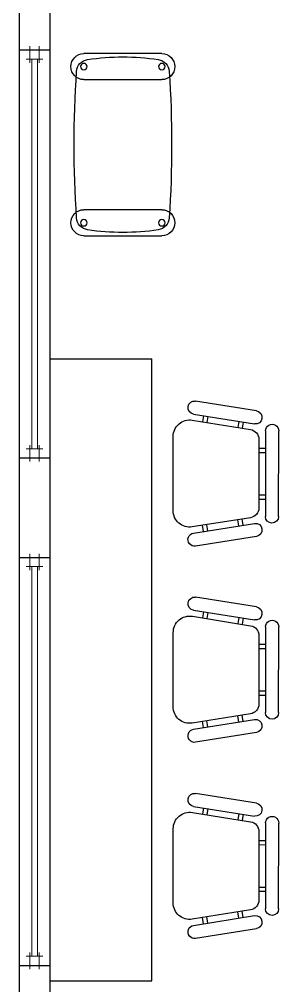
# Model space of a CAD drawing. Header units: inches. Extents: x 32 to 51.7, y 18.3 to 41.9.
# Drawn here: x 31.973 to 33.245, y 25.666 to 30.401 of the extents above; entities that cross this region are included whole.
import ezdxf

# ---------------------------------------------------------------- set-up
doc = ezdxf.new("R2010")
doc.units = ezdxf.units.IN
doc.header["$MEASUREMENT"] = 0
doc.layers.add('10', color=253, linetype='Continuous')
doc.layers.add('8', color=5, linetype='Continuous')
doc.layers.add('6', color=251, linetype='Continuous', lineweight=0)
doc.layers.add('WALL 1 100', color=250, linetype='Continuous', lineweight=30)

# ---------------------------------------------------------------- blocks, each defined once
blk = doc.blocks.new('A$C2E2A75CA')
at = {"layer": '10'}
for points in [[(0.1, 1.4), (0.7, 1.4)], [(0.7, 1.2), (0.1, 1.2)], [(0.1, 0.2), (0.7, 0.2)], [(0.7, 0), (0.1, 0)]]:
    blk.add_lwpolyline(points, dxfattribs=at)
for centre in [(0.1, 1.3), (0.7, 1.3), (0.1, 0.1), (0.7, 0.1)]:
    blk.add_circle(centre, 0.025, dxfattribs=at)
for centre, radius, start, end in [((0.1, 1.3), 0.1, 90, 270), ((0.1434, 1.2557), 0.1, 98.61859, 176.21274), ((0.4, -0.4375), 1.8125, 81.38141, 98.61859), ((0.6566, 1.2557), 0.1, 3.78726, 81.38141), ((0.7, 1.3), 0.1, 270, 90), ((8.5375, 0.7), 8.5125, 176.21274, 183.78726), ((-7.7375, 0.7), 8.5125, 356.21274, 3.78726), ((0.1, 0.1), 0.1, 90, 270), ((0.7, 0.1), 0.1, 270, 90), ((0.1434, 0.1443), 0.1, 183.78726, 261.38141), ((0.6566, 0.1443), 0.1, 278.61859, 356.21274), ((0.4, 1.8375), 1.8125, 261.38141, 278.61859)]:
    blk.add_arc(centre, radius, start, end, dxfattribs=at)
blk = doc.blocks.new('MOF6')
at = {"color": 0, "linetype": 'ByBlock'}
for p, q in [((-0.2031, -0.0002), (0.2031, 0.0002)), ((0.2032, -0.0623), (-0.2031, -0.0627)), ((-0.1203, -0.0939), (-0.1204, -0.0626)), ((-0.1003, -0.0939), (-0.1004, -0.0626)), ((0.1005, -0.0936), (0.1007, -0.0632)), ((0.1205, -0.0936), (0.1207, -0.0633)), ((-0.2974, -0.1048), (-0.3435, -0.3938)), ((-0.2818, -0.4036), (-0.2357, -0.1147)), ((-0.2086, -0.1334), (-0.2526, -0.4098)), ((0.1625, -0.0936), (-0.1623, -0.0939)), ((0.2534, -0.4093), (0.2089, -0.133)), ((0.2819, -0.4036), (0.2359, -0.1147)), ((0.2976, -0.1048), (0.3437, -0.3938)), ((-0.2443, -0.1685), (-0.2149, -0.1731)), ((0.2444, -0.1685), (0.2153, -0.173)), ((-0.2474, -0.1883), (-0.218, -0.1928)), ((0.2476, -0.1883), (0.2185, -0.1928)), ((-0.2742, -0.3562), (-0.2448, -0.3607)), ((-0.271, -0.3364), (-0.2417, -0.3409)), ((0.2712, -0.3364), (0.2424, -0.3409)), ((0.2744, -0.3562), (0.2456, -0.3606)), ((-0.1754, -0.5002), (0.1764, -0.4998))]:
    blk.add_line(p, q, dxfattribs=at)
for centre, radius, start, end in [((0.2032, -0.031), 0.0313, 270.0574, 90.0574), ((-0.2031, -0.0315), 0.0313, 90.0574, 270.0574), ((-0.2665, -0.1098), 0.0312, 350.9374, 170.9374), ((0.2667, -0.1098), 0.0312, 9.0626, 189.0626), ((-0.1623, -0.1408), 0.0469, 90.0574, 170.9471), ((0.1626, -0.1405), 0.0469, 9.1676, 90.0574), ((-0.3126, -0.3987), 0.0313, 170.9374, 350.9374), ((-0.1755, -0.4221), 0.0781, 170.9471, 270.0574), ((0.1763, -0.4217), 0.0781, 270.0574, 9.1676), ((0.3128, -0.3987), 0.0313, 189.0626, 9.0626)]:
    blk.add_arc(centre, radius, start, end, dxfattribs=at)
blk = doc.blocks.new('*U30')
at = {"color": 8, "linetype": 'ByBlock', "lineweight": 0}
for p, q in [((0, 0.025), (-0.02, 0.025)), ((0, 0.025), (0, 0.045)), ((0.05, 0.025), (0.05, 0.045)), ((0.05, 0.025), (0.07, 0.025)), ((2.1648, 0.025), (2.1448, 0.025)), ((2.1648, 0.025), (2.1648, 0.045)), ((2.2148, 0.025), (2.2148, 0.045)), ((2.2148, 0.025), (2.2348, 0.025)), ((0, -0.025), (-0.02, -0.025)), ((0, -0.025), (0, -0.045)), ((0.05, -0.025), (0.05, -0.045)), ((0.05, -0.025), (0.07, -0.025)), ((2.1648, -0.025), (2.1448, -0.025)), ((2.1648, -0.025), (2.1648, -0.045)), ((2.2148, -0.025), (2.2148, -0.045)), ((2.2148, -0.025), (2.2348, -0.025))]:
    blk.add_line(p, q, dxfattribs=at)
for p, q in [((0.05, 0.015), (2.1648, 0.015)), ((0.05, -0.015), (2.1648, -0.015))]:
    blk.add_line(p, q)
at = {"linetype": 'ByBlock'}
for points in [[(0, -0.025), (0.05, -0.025), (0.05, 0.025), (0, 0.025)], [(2.1648, -0.025), (2.2148, -0.025), (2.2148, 0.025), (2.1648, 0.025)]]:
    blk.add_lwpolyline(points, close=True, dxfattribs=at)

msp = doc.modelspace()

# ---------------------------------------------------------------- linework, layer by layer
at = {"layer": '10'}
for p, q in [((32.1231, 28.7385), (32.6231, 28.7385)), ((32.6231, 25.6898), (32.6231, 28.7385)), ((32.1231, 25.6898), (32.6231, 25.6898))]:
    msp.add_line(p, q, dxfattribs=at)
at = {"layer": '8', "color": 148, "linetype": 'Continuous'}
for p, q in [((31.9731, 30.2521), (31.9731, 28.2521)), ((32.1231, 30.2521), (32.1231, 28.2521)), ((31.9731, 27.7646), (31.9731, 25.7646)), ((32.1231, 27.7646), (32.1231, 25.7646))]:
    msp.add_line(p, q, dxfattribs=at)
at = {"layer": 'WALL 1 100'}
for p, q in [((31.9731, 31.1774), (31.9731, 30.2521)), ((32.1231, 31.1774), (32.1231, 30.2521)), ((31.9731, 30.2521), (32.1231, 30.2521)), ((31.9731, 28.2521), (31.9731, 27.7646)), ((31.9731, 28.2521), (32.1231, 28.2521)), ((32.1231, 28.2521), (32.1231, 27.7646)), ((31.9731, 27.7646), (32.1231, 27.7646)), ((31.9731, 25.7646), (31.9731, 22.2931)), ((31.9731, 25.7646), (32.1231, 25.7646)), ((32.1231, 25.7646), (32.1231, 22.2931))]:
    msp.add_line(p, q, dxfattribs=at)

# ---------------------------------------------------------------- block references
at = {"layer": '10'}
for name, p, xscale, yscale, zscale, rotation in [('A$C2E2A75CA', (32.2262, 30.2334), -0.6374999999998165, 0.6374999999998181, 0.6374999999998165, 179.9998433813013), ('MOF6', (33.2452, 28.1751), -1.034550000001559, 1.034550000001559, 1.034550000001559, 270.0001566182261), ('MOF6', (33.2453, 27.214), -1.034550000001559, 1.034550000001559, 1.034550000001559, 270.0001566182261), ('MOF6', (33.2453, 26.2529), -1.034550000001559, 1.034550000001559, 1.034550000001559, 270.0001566182261)]:
    msp.add_blockref(name, p, dxfattribs=dict(at, xscale=xscale, yscale=yscale, zscale=zscale, rotation=rotation))
at = {"layer": '6', "xscale": -0.9029965034860652, "yscale": 0.9029965034860652, "zscale": 0.9029965034861192, "rotation": 90}
for p in [(32.0481, 30.2521), (32.0481, 27.7646)]:
    msp.add_blockref('*U30', p, dxfattribs=at)

doc.saveas('drawing.dxf')
